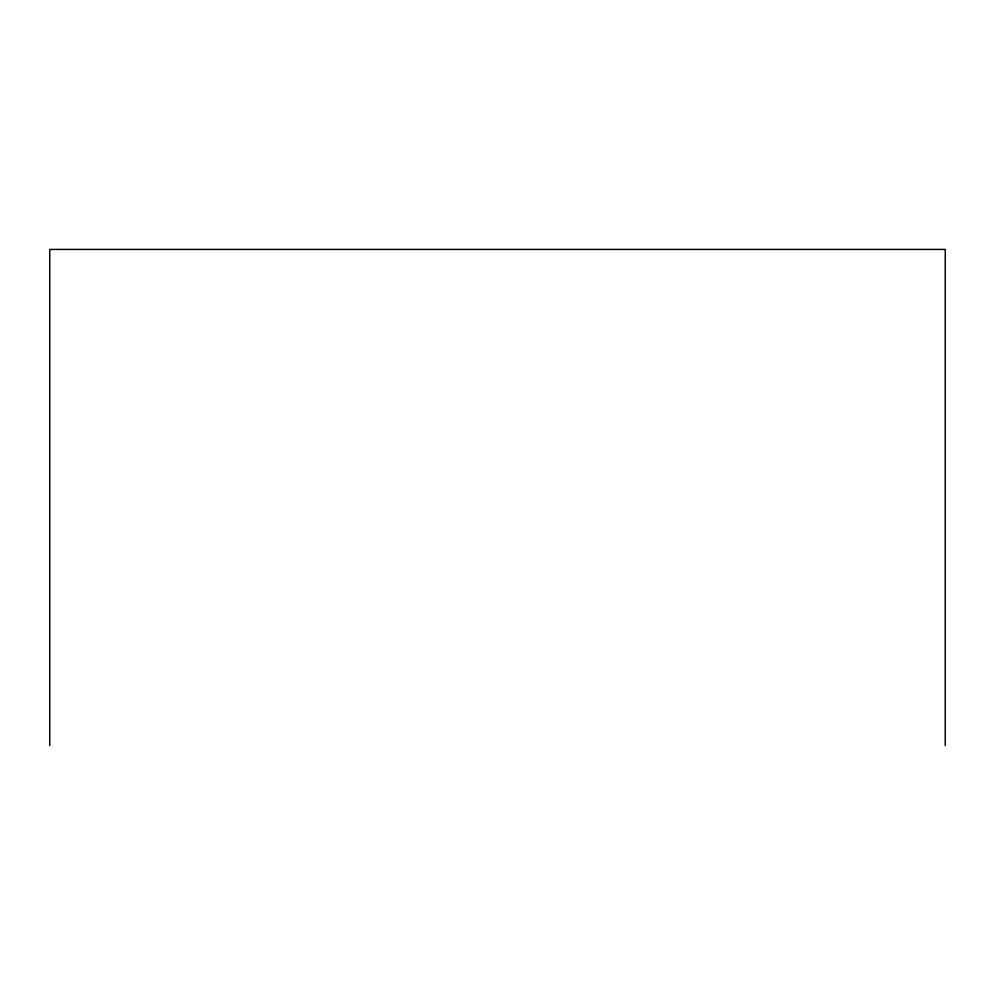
<?xml version="1.0" encoding="UTF-8"?>
<svg xmlns="http://www.w3.org/2000/svg" width="995" height="995" viewBox="0 0 995 995"><rect width="100%" height="100%" fill="white"/><g stroke="black" fill="none" stroke-linecap="round" stroke-linejoin="round"><path stroke-width="1.49" d="M945.25 745.578L945.25 249.422L49.75 249.422L49.75 745.578"/></g></svg>
